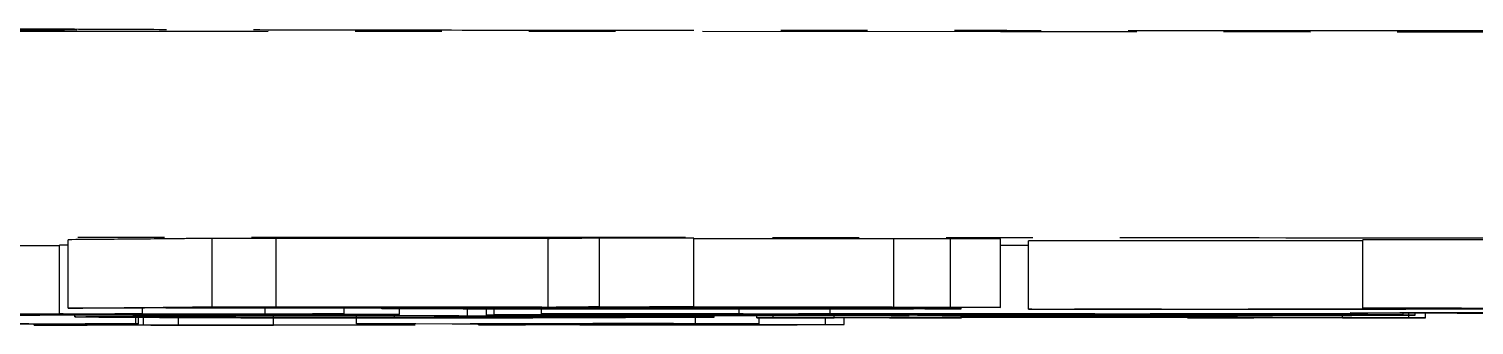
# Model space of a CAD drawing. Header units: millimetres. Extents: x 2371 to 4515, y 843 to 2359.
# Drawn here: x 3229.75 to 3250.88, y 960.72 to 965.05 of the extents above; entities that cross this region are included whole.
import ezdxf

# ---------------------------------------------------------------- set-up
doc = ezdxf.new("R2010")
doc.units = ezdxf.units.MM
doc.linetypes.add('PHANTOM', pattern=[12.7, 6.35, -1.27, 1.27, -1.27, 1.27, -1.27])

msp = doc.modelspace()

# ---------------------------------------------------------------- linework, layer by layer
at = {"color": 7, "linetype": 'PHANTOM', "lineweight": 25}
for p, q in [((3230.198, 961.875), (3228.637, 961.875)), ((3230.322, 961.882), (3230.198, 961.882)), ((3230.198, 960.882), (3230.198, 961.882)), ((3230.322, 960.964), (3230.322, 961.964)), ((3233.363, 961.981), (3232.423, 961.983)), ((3232.423, 961.983), (3232.423, 960.983)), ((3237.342, 961.979), (3233.363, 961.981)), ((3233.363, 960.981), (3233.363, 961.981)), ((3237.342, 960.979), (3237.342, 961.979)), ((3239.474, 961.985), (3238.095, 961.987)), ((3238.095, 960.987), (3238.095, 961.987)), ((3239.474, 960.985), (3239.474, 961.985)), ((3242.399, 961.977), (3239.474, 961.978)), ((3243.226, 961.978), (3242.399, 961.977)), ((3242.399, 960.977), (3242.399, 961.977)), ((3243.956, 961.975), (3243.226, 961.978)), ((3243.226, 960.978), (3243.226, 961.978)), ((3243.956, 960.975), (3243.956, 961.975)), ((3244.368, 961.879), (3243.956, 961.879)), ((3244.368, 960.948), (3244.368, 961.948)), ((3253.327, 961.958), (3249.258, 961.964)), ((3249.258, 960.964), (3249.258, 961.964)), ((3226.557, 960.871), (3233.55, 960.871)), ((3228.233, 960.875), (3230.256, 960.875)), ((3233.203, 960.874), (3228.349, 960.874)), ((3229.851, 960.871), (3228.464, 960.871)), ((3229.909, 960.857), (3229.215, 960.856)), ((3229.562, 960.867), (3229.851, 960.871)), ((3229.851, 960.867), (3233.434, 960.867)), ((3231.296, 960.867), (3229.909, 960.867)), ((3229.909, 960.867), (3229.909, 960.857)), ((3230.198, 960.882), (3231.411, 960.881)), ((3231.442, 960.964), (3230.322, 960.964)), ((3230.42, 960.835), (3230.42, 960.867)), ((3235.168, 960.871), (3230.949, 960.871)), ((3231.411, 960.881), (3231.007, 960.88)), ((3231.007, 960.88), (3231.007, 960.875)), ((3231.007, 960.875), (3233.203, 960.875)), ((3231.296, 960.857), (3231.296, 960.867)), ((3231.989, 960.858), (3231.296, 960.857)), ((3231.313, 960.735), (3231.313, 960.857)), ((3231.35, 960.735), (3231.35, 960.857)), ((3231.411, 960.881), (3231.411, 960.964)), ((3231.425, 960.718), (3231.425, 960.857)), ((3231.661, 960.966), (3231.442, 960.964)), ((3235.706, 960.964), (3231.661, 960.966)), ((3232.446, 960.973), (3231.753, 960.967)), ((3231.753, 960.967), (3235.798, 960.965)), ((3231.938, 960.717), (3231.938, 960.856)), ((3233.492, 960.867), (3231.989, 960.867)), ((3231.989, 960.867), (3231.989, 960.858)), ((3231.989, 960.857), (3231.989, 960.858)), ((3231.989, 960.856), (3231.989, 960.857)), ((3232.423, 960.983), (3233.363, 960.981)), ((3236.492, 960.971), (3232.446, 960.973)), ((3233.204, 960.98), (3232.539, 960.974)), ((3232.539, 960.974), (3236.584, 960.972)), ((3233.203, 960.88), (3233.203, 960.965)), ((3233.203, 960.875), (3233.203, 960.88)), ((3233.203, 960.88), (3234.359, 960.879)), ((3233.954, 960.874), (3233.203, 960.873)), ((3233.203, 960.873), (3233.203, 960.874)), ((3237.25, 960.978), (3233.204, 960.98)), ((3233.328, 960.717), (3233.328, 960.854)), ((3233.363, 960.981), (3237.342, 960.979)), ((3233.434, 960.867), (3233.434, 960.871)), ((3233.434, 960.867), (3233.839, 960.868)), ((3233.492, 960.857), (3233.492, 960.867)), ((3233.55, 960.871), (3234.243, 960.873)), ((3233.55, 960.871), (3233.55, 960.873)), ((3233.839, 960.868), (3233.839, 960.871)), ((3233.839, 960.868), (3234.648, 960.867)), ((3234.359, 960.879), (3233.896, 960.878)), ((3233.896, 960.878), (3233.899, 960.878)), ((3233.954, 960.874), (3233.954, 960.878)), ((3234.243, 960.873), (3234.243, 960.879)), ((3234.243, 960.873), (3235.168, 960.871)), ((3234.648, 960.867), (3234.243, 960.866)), ((3234.243, 960.866), (3234.243, 960.857)), ((3234.245, 960.857), (3234.245, 960.866)), ((3234.359, 960.879), (3234.359, 960.965)), ((3234.542, 960.736), (3234.542, 960.867)), ((3234.648, 960.867), (3234.648, 960.871)), ((3234.908, 960.964), (3234.908, 960.956)), ((3234.964, 960.957), (3235.706, 960.964)), ((3234.964, 960.957), (3234.964, 960.964)), ((3235.047, 960.851), (3235.047, 960.871)), ((3235.098, 960.821), (3235.098, 960.871)), ((3235.168, 960.871), (3235.168, 960.964)), ((3235.676, 960.833), (3235.676, 960.834)), ((3235.676, 960.834), (3239.769, 960.834)), ((3236.161, 960.833), (3235.676, 960.833)), ((3235.798, 960.972), (3235.798, 960.965)), ((3235.798, 960.965), (3236.492, 960.971)), ((3236.649, 960.964), (3235.952, 960.957)), ((3241.331, 960.951), (3236.071, 960.954)), ((3236.161, 960.85), (3236.161, 960.953)), ((3236.439, 960.86), (3236.439, 960.953)), ((3236.497, 960.859), (3236.439, 960.86)), ((3236.555, 960.868), (3236.555, 960.953)), ((3237.075, 960.867), (3236.555, 960.868)), ((3236.555, 960.868), (3240.196, 960.868)), ((3236.584, 960.979), (3236.584, 960.972)), ((3236.584, 960.972), (3237.25, 960.978)), ((3236.592, 960.955), (3236.592, 960.963)), ((3236.592, 960.955), (3241.246, 960.953)), ((3240.83, 960.962), (3236.649, 960.964)), ((3237.434, 960.971), (3236.741, 960.964)), ((3236.741, 960.964), (3240.922, 960.962)), ((3236.959, 960.849), (3236.959, 960.867)), ((3237.132, 960.825), (3237.132, 960.83)), ((3237.711, 960.855), (3237.191, 960.856)), ((3237.191, 960.856), (3242.623, 960.856)), ((3237.248, 960.879), (3237.248, 960.953)), ((3237.711, 960.878), (3237.248, 960.879)), ((3237.248, 960.879), (3240.196, 960.879)), ((3241.616, 960.969), (3237.434, 960.971)), ((3238.192, 960.978), (3237.527, 960.972)), ((3237.527, 960.972), (3241.708, 960.97)), ((3238.346, 960.878), (3237.711, 960.878)), ((3237.837, 960.851), (3238.475, 960.843)), ((3238.475, 960.843), (3237.989, 960.842)), ((3238.095, 960.987), (3239.474, 960.985)), ((3242.374, 960.976), (3238.192, 960.978)), ((3238.824, 960.984), (3238.285, 960.979)), ((3238.285, 960.979), (3242.399, 960.977)), ((3240.196, 960.878), (3238.346, 960.878)), ((3240.6, 960.867), (3238.462, 960.867)), ((3238.475, 960.867), (3238.475, 960.843)), ((3238.475, 960.831), (3238.475, 960.822)), ((3239.474, 960.985), (3238.824, 960.984)), ((3249.096, 960.855), (3239.098, 960.855)), ((3239.769, 960.833), (3239.365, 960.833)), ((3239.499, 960.738), (3239.499, 960.833)), ((3239.56, 960.861), (3242.623, 960.861)), ((3240.022, 960.86), (3239.56, 960.861)), ((3239.769, 960.834), (3239.769, 960.855)), ((3239.769, 960.834), (3239.769, 960.833)), ((3240.658, 960.861), (3240.022, 960.86)), ((3240.138, 960.883), (3240.138, 960.952)), ((3240.138, 960.883), (3241.467, 960.882)), ((3240.196, 960.868), (3240.196, 960.878)), ((3240.393, 960.821), (3240.393, 960.855)), ((3240.393, 960.82), (3240.393, 960.821)), ((3240.393, 960.821), (3240.635, 960.821)), ((3243.386, 960.82), (3240.393, 960.82)), ((3240.431, 960.735), (3240.431, 960.82)), ((3240.635, 960.821), (3240.635, 960.855)), ((3240.645, 960.96), (3240.83, 960.962)), ((3240.645, 960.96), (3240.645, 960.962)), ((3241.765, 960.96), (3240.645, 960.96)), ((3242.623, 960.861), (3240.658, 960.861)), ((3240.922, 960.962), (3241.616, 960.969)), ((3240.922, 960.969), (3240.922, 960.962)), ((3241.467, 960.882), (3241.005, 960.881)), ((3241.005, 960.881), (3241.005, 960.879)), ((3241.005, 960.879), (3245.339, 960.879)), ((3245.339, 960.878), (3241.005, 960.878)), ((3241.005, 960.878), (3241.005, 960.875)), ((3241.005, 960.875), (3245.339, 960.875)), ((3245.339, 960.874), (3241.005, 960.874)), ((3241.005, 960.874), (3241.005, 960.872)), ((3241.005, 960.872), (3245.339, 960.872)), ((3245.339, 960.871), (3241.005, 960.871)), ((3241.005, 960.871), (3241.005, 960.868)), ((3241.005, 960.868), (3245.339, 960.868)), ((3241.246, 960.953), (3241.246, 960.96)), ((3241.398, 960.725), (3241.398, 960.82)), ((3241.467, 960.882), (3241.467, 960.96)), ((3241.525, 960.823), (3241.525, 960.855)), ((3241.525, 960.823), (3244.678, 960.85)), ((3244.761, 960.867), (3241.64, 960.867)), ((3241.674, 960.724), (3241.674, 960.82)), ((3241.708, 960.97), (3242.374, 960.976)), ((3241.708, 960.976), (3241.708, 960.97)), ((3242.399, 960.977), (3243.226, 960.978)), ((3243.143, 960.831), (3242.415, 960.825)), ((3242.565, 960.867), (3243.894, 960.866)), ((3242.565, 960.867), (3242.565, 960.867)), ((3242.623, 960.856), (3242.623, 960.861)), ((3242.813, 960.96), (3243.149, 960.959)), ((3246.778, 960.831), (3243.143, 960.831)), ((3243.143, 960.821), (3243.143, 960.831)), ((3243.143, 960.821), (3243.386, 960.821)), ((3243.226, 960.978), (3243.956, 960.975)), ((3243.956, 960.975), (3243.239, 960.975)), ((3245.001, 960.847), (3243.305, 960.833)), ((3243.305, 960.833), (3246.697, 960.833)), ((3243.894, 960.866), (3243.374, 960.865)), ((3243.374, 960.865), (3243.374, 960.861)), ((3243.374, 960.861), (3244.935, 960.861)), ((3246.668, 960.861), (3243.374, 960.861)), ((3243.374, 960.861), (3243.374, 960.856)), ((3243.374, 960.856), (3247.015, 960.856)), ((3243.381, 960.952), (3243.381, 960.975)), ((3243.386, 960.821), (3243.386, 960.831)), ((3243.386, 960.821), (3243.386, 960.82)), ((3243.894, 960.866), (3243.894, 960.867)), ((3244.417, 960.948), (3244.368, 960.948)), ((3244.678, 960.85), (3244.678, 960.855)), ((3244.678, 960.85), (3245.888, 960.851)), ((3244.935, 960.861), (3244.935, 960.871)), ((3244.935, 960.861), (3245.628, 960.863)), ((3245.082, 960.847), (3245.001, 960.847)), ((3246.697, 960.833), (3245.082, 960.847)), ((3249.847, 960.867), (3245.108, 960.867)), ((3245.281, 960.883), (3246.611, 960.882)), ((3245.339, 960.875), (3245.339, 960.878)), ((3245.339, 960.872), (3245.339, 960.874)), ((3245.339, 960.868), (3245.339, 960.871)), ((3245.628, 960.863), (3246.668, 960.861)), ((3245.888, 960.851), (3245.888, 960.855)), ((3245.888, 960.851), (3248.96, 960.823)), ((3246.611, 960.882), (3246.148, 960.881)), ((3246.148, 960.881), (3246.148, 960.879)), ((3246.148, 960.879), (3247.477, 960.879)), ((3249.327, 960.878), (3246.148, 960.878)), ((3246.148, 960.878), (3246.148, 960.868)), ((3246.148, 960.868), (3247.535, 960.868)), ((3246.694, 960.821), (3246.694, 960.831)), ((3246.694, 960.82), (3246.694, 960.821)), ((3246.694, 960.821), (3247.018, 960.821)), ((3250.173, 960.82), (3246.694, 960.82)), ((3247.584, 960.824), (3246.778, 960.831)), ((3247.015, 960.856), (3247.015, 960.867)), ((3247.015, 960.856), (3247.882, 960.858)), ((3247.018, 960.821), (3247.018, 960.829)), ((3247.477, 960.879), (3248.229, 960.881)), ((3247.535, 960.868), (3247.535, 960.878)), ((3247.535, 960.868), (3248.518, 960.87)), ((3247.882, 960.858), (3249.096, 960.855)), ((3248.229, 960.881), (3249.327, 960.878)), ((3248.518, 960.87), (3248.518, 960.878)), ((3248.518, 960.87), (3249.847, 960.867)), ((3248.96, 960.823), (3248.96, 960.855)), ((3249.402, 960.962), (3249.258, 960.964)), ((3249.258, 960.964), (3253.327, 960.958)), ((3249.327, 960.878), (3249.327, 960.891)), ((3249.847, 960.867), (3249.847, 960.889)), ((3249.931, 960.821), (3249.931, 960.888)), ((3249.931, 960.821), (3250.173, 960.821)), ((3250.02, 960.862), (3250.02, 960.888)), ((3250.02, 960.862), (3250.02, 960.862)), ((3250.173, 960.821), (3250.173, 960.888)), ((3250.173, 960.821), (3250.173, 960.82)), ((3253.083, 960.957), (3250.879, 960.96)), ((3228.892, 960.735), (3231.313, 960.735)), ((3230.601, 960.718), (3229.749, 960.733)), ((3229.824, 960.717), (3229.824, 960.732)), ((3229.861, 960.716), (3229.824, 960.717)), ((3229.824, 960.717), (3230.185, 960.717)), ((3235.168, 960.717), (3229.861, 960.716)), ((3230.185, 960.717), (3230.185, 960.725)), ((3230.574, 960.734), (3231.425, 960.718)), ((3231.35, 960.735), (3230.99, 960.735)), ((3231.313, 960.735), (3231.35, 960.735)), ((3231.938, 960.717), (3233.328, 960.717)), ((3234.542, 960.736), (3239.499, 960.738)), ((3234.61, 960.735), (3234.542, 960.736)), ((3234.862, 960.736), (3234.61, 960.735)), ((3235.13, 960.722), (3235.399, 960.722)), ((3235.399, 960.722), (3235.168, 960.717)), ((3236.997, 960.719), (3235.407, 960.735)), ((3236.216, 960.735), (3236.906, 960.729)), ((3236.326, 960.718), (3236.326, 960.726)), ((3236.394, 960.718), (3236.326, 960.718)), ((3236.326, 960.718), (3236.629, 960.718)), ((3241.551, 960.72), (3236.394, 960.718)), ((3237.998, 960.737), (3236.582, 960.736)), ((3236.629, 960.718), (3236.629, 960.723)), ((3236.906, 960.729), (3236.906, 960.737)), ((3236.906, 960.729), (3238.372, 960.729)), ((3238.438, 960.729), (3236.972, 960.728)), ((3236.972, 960.728), (3237.806, 960.72)), ((3237.806, 960.72), (3237.806, 960.728)), ((3238.349, 960.719), (3238.349, 960.729)), ((3238.349, 960.719), (3239.663, 960.72)), ((3239.11, 960.732), (3239.044, 960.733)), ((3239.044, 960.733), (3239.347, 960.733)), ((3239.347, 960.733), (3240.002, 960.726)), ((3239.499, 960.738), (3240.431, 960.735)), ((3239.699, 960.726), (3239.655, 960.727)), ((3239.663, 960.72), (3239.663, 960.727)), ((3240.002, 960.726), (3239.699, 960.726)), ((3240.431, 960.735), (3240.202, 960.735)), ((3241.398, 960.725), (3241.674, 960.724)), ((3241.674, 960.724), (3241.551, 960.72))]:
    msp.add_line(p, q, dxfattribs=at)
at = {"color": 7, "linetype": 'PHANTOM', "lineweight": 25, "flags": 128}
for points in [[(3230.449, 965.032), (3230.271, 965.029), (3229.752, 965.027), (3228.926, 965.024), (3227.849, 965.023), (3226.594, 965.022), (3225.249, 965.021), (3223.903, 965.022), (3222.649, 965.023), (3221.572, 965.024), (3220.745, 965.027), (3220.226, 965.029), (3220.049, 965.032), (3220.226, 965.035), (3220.745, 965.038), (3221.572, 965.04), (3222.649, 965.042), (3223.903, 965.043), (3225.249, 965.043), (3226.594, 965.043), (3227.849, 965.042), (3228.926, 965.04), (3229.752, 965.038), (3230.271, 965.035), (3230.449, 965.032)], [(3296.749, 964.856), (3296.704, 964.861), (3296.348, 964.872), (3295.638, 964.883), (3294.577, 964.893), (3293.171, 964.904), (3291.426, 964.914), (3289.352, 964.924), (3286.958, 964.933), (3284.257, 964.942), (3281.262, 964.951), (3277.988, 964.959), (3274.451, 964.967), (3270.669, 964.974), (3266.66, 964.981), (3262.446, 964.987), (3258.046, 964.992), (3253.482, 964.996), (3248.778, 965), (3243.957, 965.004), (3239.043, 965.006), (3234.06, 965.008), (3229.033, 965.009), (3223.987, 965.009), (3218.947, 965.008), (3213.939, 965.007), (3208.987, 965.005), (3204.116, 965.002), (3199.351, 964.998), (3194.714, 964.994), (3190.23, 964.989), (3185.92, 964.984), (3181.806, 964.977), (3177.908, 964.971), (3174.246, 964.963), (3170.839, 964.955), (3167.702, 964.947), (3164.852, 964.938), (3162.303, 964.928), (3160.068, 964.919), (3158.157, 964.909), (3156.581, 964.899), (3155.346, 964.888), (3154.46, 964.877), (3153.927, 964.867), (3153.749, 964.856), (3153.749, 964.856)], [(3249.071, 960.894), (3249.257, 960.896), (3249.796, 960.898), (3250.635, 960.9), (3251.692, 960.901), (3252.864, 960.902), (3254.035, 960.901), (3255.093, 960.9), (3255.931, 960.898), (3256.47, 960.896), (3256.656, 960.894), (3256.47, 960.891), (3255.931, 960.889), (3255.093, 960.887), (3254.035, 960.886), (3252.864, 960.885), (3251.692, 960.886), (3250.635, 960.887), (3249.796, 960.889), (3249.257, 960.891), (3249.071, 960.894)], [(3249.892, 960.894), (3250.071, 960.896), (3250.587, 960.898), (3251.378, 960.899), (3252.348, 960.9), (3253.38, 960.9), (3254.349, 960.899), (3255.14, 960.898), (3255.656, 960.896), (3255.835, 960.894), (3255.656, 960.891), (3255.14, 960.889), (3254.349, 960.888), (3253.38, 960.887), (3252.348, 960.887), (3251.378, 960.888), (3250.587, 960.889), (3250.071, 960.891), (3249.892, 960.894)]]:
    msp.add_lwpolyline(points, dxfattribs=at)
at = {"color": 7, "linetype": 'PHANTOM', "lineweight": 25}
for points, knots in [([(3231.053, 965.037), (3230.788, 965.038), (3230.247, 965.041), (3228.829, 965.043), (3227.113, 965.045), (3225.249, 965.046), (3223.384, 965.045), (3221.668, 965.043), (3220.25, 965.041), (3219.709, 965.038), (3219.444, 965.037)], [0, 0, 0, 0, 0.122089, 0.25, 0.377911, 0.5, 0.622089, 0.75, 0.877911, 1, 1, 1, 1]), ([(3239.382, 965.022), (3238.479, 965.023), (3236.642, 965.024), (3234.229, 965.027), (3232.239, 965.032), (3231.444, 965.035), (3231.053, 965.037)], [0, 0, 0, 0, 0.245796, 0.5, 0.754204, 1, 1, 1, 1]), ([(3302.974, 964.886), (3302.448, 964.892), (3301.385, 964.902), (3298.847, 964.918), (3295.577, 964.934), (3291.515, 964.948), (3286.703, 964.963), (3281.21, 964.976), (3275.117, 964.987), (3268.514, 964.998), (3261.535, 965.006), (3254.293, 965.013), (3246.916, 965.019), (3241.878, 965.021), (3239.382, 965.022)], [0, 0, 0, 0, 0.0799588, 0.1613715, 0.2441424, 0.3288926, 0.4142166, 0.5, 0.5857784, 0.6711024, 0.7558576, 0.8386237, 0.9200388, 1, 1, 1, 1]), ([(3156.803, 961.859), (3156.851, 961.862), (3156.957, 961.87), (3157.827, 961.883), (3159.308, 961.897), (3161.483, 961.91), (3164.314, 961.923), (3167.828, 961.936), (3171.982, 961.948), (3176.725, 961.96), (3181.987, 961.97), (3187.678, 961.979), (3193.701, 961.986), (3199.924, 961.992), (3206.29, 961.997), (3212.642, 962), (3218.981, 962.002), (3225.248, 962.003), (3231.516, 962.002), (3237.854, 962), (3244.207, 961.997), (3250.573, 961.992), (3256.796, 961.986), (3262.819, 961.979), (3268.51, 961.97), (3273.772, 961.96), (3278.515, 961.948), (3282.669, 961.936), (3286.183, 961.923), (3289.014, 961.91), (3291.189, 961.897), (3292.67, 961.883), (3293.542, 961.87), (3293.648, 961.862), (3293.696, 961.858)], [0, 0, 0, 0, 0.023828, 0.053273, 0.084485, 0.115699, 0.147957, 0.180726, 0.213842, 0.247136, 0.28043, 0.313546, 0.346314, 0.378573, 0.409785, 0.440999, 0.470442, 0.499888, 0.529332, 0.558778, 0.58999, 0.621203, 0.653462, 0.68623, 0.719347, 0.752641, 0.785934, 0.819051, 0.851819, 0.884078, 0.915289, 0.946503, 0.975948, 1, 1, 1, 1]), ([(3232.423, 961.983), (3232.292, 961.982), (3231.917, 961.978), (3231.227, 961.971), (3230.624, 961.966), (3230.322, 961.964)], [0, 0, 0, 0, 0.212583, 0.606196, 1, 1, 1, 1]), ([(3238.095, 961.987), (3238.032, 961.986), (3237.906, 961.985), (3237.658, 961.982), (3237.463, 961.98), (3237.342, 961.979)], [0, 0, 0, 0, 0.272745, 0.545491, 1, 1, 1, 1]), ([(3249.258, 961.95), (3248.372, 961.949), (3246.779, 961.948), (3245.109, 961.948), (3244.368, 961.948)], [0, 0, 0, 0, 0.55606, 1, 1, 1, 1]), ([(3230.949, 960.871), (3230.826, 960.87), (3230.58, 960.87), (3230.206, 960.869), (3229.991, 960.868), (3229.851, 960.867)], [0, 0, 0, 0, 0.2597624, 0.5194021, 1, 1, 1, 1]), ([(3230.254, 960.876), (3230.254, 960.876), (3230.252, 960.877), (3230.244, 960.88), (3230.215, 960.881), (3230.198, 960.882)], [0, 0, 0, 0, 0.167053, 0.501629, 1, 1, 1, 1]), ([(3230.322, 960.964), (3230.487, 960.965), (3230.958, 960.969), (3231.679, 960.975), (3232.175, 960.981), (3232.423, 960.983)], [0, 0, 0, 0, 0.212581, 0.606192, 1, 1, 1, 1]), ([(3230.42, 960.835), (3230.448, 960.836), (3230.522, 960.84), (3231.275, 960.845), (3232.427, 960.848), (3233.504, 960.85), (3234.426, 960.851), (3234.944, 960.851), (3235.047, 960.851)], [0, 0, 0, 0, 0.211208, 0.543916, 0.70607, 0.836311, 0.967456, 1, 1, 1, 1]), ([(3235.092, 960.82), (3234.505, 960.82), (3233.512, 960.821), (3232.339, 960.822), (3231.304, 960.825), (3230.569, 960.83), (3230.466, 960.833), (3230.42, 960.835)], [0, 0, 0, 0, 0.187422, 0.316972, 0.445984, 0.752119, 1, 1, 1, 1]), ([(3234.996, 960.849), (3234.757, 960.849), (3234.285, 960.849), (3233.534, 960.848), (3232.728, 960.846), (3232.091, 960.843), (3231.804, 960.839), (3231.776, 960.836), (3231.762, 960.835)], [0, 0, 0, 0, 0.087728, 0.173959, 0.328461, 0.554861, 0.777023, 1, 1, 1, 1]), ([(3231.762, 960.835), (3231.792, 960.834), (3231.851, 960.831), (3232.305, 960.827), (3232.84, 960.824), (3233.537, 960.822), (3234.295, 960.822), (3234.842, 960.821), (3235.098, 960.821)], [0, 0, 0, 0, 0.254742, 0.50973, 0.682774, 0.792634, 0.903219, 1, 1, 1, 1]), ([(3231.989, 960.857), (3232.156, 960.857), (3232.485, 960.857), (3232.871, 960.857), (3233.144, 960.857), (3233.286, 960.857), (3233.388, 960.857), (3233.45, 960.857), (3233.485, 960.857), (3233.49, 960.857), (3233.492, 960.857)], [0, 0, 0, 0, 0.291265, 0.577908, 0.673859, 0.770575, 0.821169, 0.872133, 0.929983, 1, 1, 1, 1]), ([(3233.261, 960.854), (3233.226, 960.855), (3233.16, 960.855), (3232.862, 960.856), (3232.465, 960.856), (3232.143, 960.856), (3231.989, 960.856)], [0, 0, 0, 0, 0.215567, 0.407136, 0.716043, 1, 1, 1, 1]), ([(3234.243, 960.857), (3234.24, 960.857), (3234.235, 960.856), (3234.055, 960.855), (3233.736, 960.855), (3233.439, 960.855), (3233.261, 960.854)], [0, 0, 0, 0, 0.273904, 0.481798, 0.689877, 1, 1, 1, 1]), ([(3233.906, 960.876), (3233.91, 960.876), (3233.918, 960.875), (3233.942, 960.874), (3233.954, 960.874)], [0, 0, 0, 0, 0.499804, 1, 1, 1, 1]), ([(3236.071, 960.954), (3235.875, 960.954), (3235.552, 960.954), (3235.172, 960.954), (3234.963, 960.955), (3234.883, 960.956), (3234.933, 960.957), (3234.964, 960.957)], [0, 0, 0, 0, 0.2631806, 0.4361155, 0.6100885, 0.7625762, 1, 1, 1, 1]), ([(3237.989, 960.842), (3237.782, 960.844), (3237.479, 960.846), (3236.705, 960.848), (3235.913, 960.849), (3235.296, 960.849), (3234.996, 960.849)], [0, 0, 0, 0, 0.421189, 0.615596, 0.812628, 1, 1, 1, 1]), ([(3235.047, 960.851), (3235.184, 960.851), (3235.446, 960.851), (3235.817, 960.85), (3236.046, 960.85), (3236.161, 960.85)], [0, 0, 0, 0, 0.356459, 0.676253, 1, 1, 1, 1]), ([(3237.267, 960.822), (3236.988, 960.821), (3236.414, 960.821), (3235.62, 960.82), (3235.179, 960.82), (3235.092, 960.82)], [0, 0, 0, 0, 0.432658, 0.887677, 1, 1, 1, 1]), ([(3235.098, 960.821), (3235.437, 960.821), (3235.949, 960.822), (3236.568, 960.822), (3236.926, 960.823), (3237.081, 960.824), (3237.119, 960.824), (3237.132, 960.825)], [0, 0, 0, 0, 0.362877, 0.547963, 0.734409, 0.906428, 1, 1, 1, 1]), ([(3235.952, 960.957), (3235.926, 960.957), (3235.897, 960.957), (3235.938, 960.956), (3235.941, 960.956)], [0, 0, 0, 0, 0.9326989, 1, 1, 1, 1]), ([(3235.995, 960.956), (3236.032, 960.956), (3236.122, 960.956), (3236.341, 960.955), (3236.51, 960.955), (3236.592, 960.955)], [0, 0, 0, 0, 0.2728768, 0.6483328, 1, 1, 1, 1]), ([(3236.161, 960.85), (3236.227, 960.85), (3236.357, 960.85), (3236.617, 960.85), (3236.822, 960.849), (3236.959, 960.849)], [0, 0, 0, 0, 0.251708, 0.503436, 1, 1, 1, 1]), ([(3237.132, 960.83), (3237.126, 960.831), (3237.115, 960.831), (3236.979, 960.832), (3236.78, 960.832), (3236.494, 960.833), (3236.277, 960.833), (3236.161, 960.833)], [0, 0, 0, 0, 0.257856, 0.422334, 0.5883, 0.779578, 1, 1, 1, 1]), ([(3236.439, 960.86), (3237.035, 960.861), (3238.067, 960.862), (3239.53, 960.864), (3240.205, 960.866), (3240.6, 960.867)], [0, 0, 0, 0, 0.36202, 0.626364, 1, 1, 1, 1]), ([(3241.64, 960.867), (3241.239, 960.866), (3240.231, 960.863), (3238.345, 960.861), (3236.944, 960.86), (3236.497, 960.859)], [0, 0, 0, 0, 0.3105248, 0.7800713, 1, 1, 1, 1]), ([(3236.959, 960.849), (3237.089, 960.849), (3237.344, 960.849), (3237.649, 960.85), (3237.776, 960.85), (3237.837, 960.851)], [0, 0, 0, 0, 0.356531, 0.696322, 1, 1, 1, 1]), ([(3238.462, 960.867), (3238.295, 960.867), (3237.979, 960.867), (3237.514, 960.867), (3237.222, 960.867), (3237.075, 960.867)], [0, 0, 0, 0, 0.35686, 0.67714, 1, 1, 1, 1]), ([(3237.911, 960.822), (3237.841, 960.822), (3237.677, 960.822), (3237.444, 960.822), (3237.321, 960.822), (3237.267, 960.822)], [0, 0, 0, 0, 0.301306, 0.696717, 1, 1, 1, 1]), ([(3237.342, 960.979), (3237.416, 960.98), (3237.564, 960.981), (3237.817, 960.984), (3237.988, 960.986), (3238.095, 960.987)], [0, 0, 0, 0, 0.272744, 0.545492, 1, 1, 1, 1]), ([(3239.098, 960.855), (3238.931, 960.855), (3238.615, 960.855), (3238.15, 960.855), (3237.857, 960.855), (3237.711, 960.855)], [0, 0, 0, 0, 0.35686, 0.67714, 1, 1, 1, 1]), ([(3238.475, 960.822), (3238.431, 960.822), (3238.343, 960.822), (3238.181, 960.822), (3238.031, 960.822), (3237.932, 960.822), (3237.911, 960.822)], [0, 0, 0, 0, 0.252541, 0.505388, 0.89895, 1, 1, 1, 1]), ([(3239.365, 960.833), (3239.231, 960.833), (3239.008, 960.832), (3238.741, 960.832), (3238.57, 960.832), (3238.484, 960.831), (3238.478, 960.831), (3238.475, 960.831)], [0, 0, 0, 0, 0.277602, 0.465557, 0.653489, 0.849158, 1, 1, 1, 1]), ([(3240.196, 960.879), (3240.194, 960.879), (3240.191, 960.88), (3240.177, 960.881), (3240.153, 960.882), (3240.138, 960.883)], [0, 0, 0, 0, 0.279578, 0.559168, 1, 1, 1, 1]), ([(3240.635, 960.821), (3240.759, 960.821), (3240.969, 960.822), (3241.225, 960.822), (3241.41, 960.822), (3241.485, 960.823), (3241.517, 960.823), (3241.525, 960.823)], [0, 0, 0, 0, 0.268165, 0.456817, 0.645375, 0.906381, 1, 1, 1, 1]), ([(3241.246, 960.953), (3241.337, 960.953), (3241.501, 960.953), (3241.729, 960.953), (3241.908, 960.953), (3242.167, 960.954), (3242.382, 960.956), (3242.645, 960.958), (3242.813, 960.96)], [0, 0, 0, 0, 0.07162, 0.1296989, 0.1878581, 0.251244, 0.5231342, 1, 1, 1, 1]), ([(3243.381, 960.952), (3243.217, 960.952), (3242.938, 960.951), (3242.352, 960.951), (3241.821, 960.951), (3241.472, 960.951), (3241.331, 960.951)], [0, 0, 0, 0, 0.312528, 0.530177, 0.809183, 1, 1, 1, 1]), ([(3243.239, 960.975), (3243.091, 960.973), (3242.794, 960.971), (3242.285, 960.966), (3241.959, 960.962), (3241.765, 960.96)], [0, 0, 0, 0, 0.289148, 0.578294, 1, 1, 1, 1]), ([(3242.415, 960.825), (3242.405, 960.825), (3242.383, 960.825), (3242.35, 960.824), (3242.341, 960.824), (3242.334, 960.824)], [0, 0, 0, 0, 0.25022, 0.500508, 1, 1, 1, 1]), ([(3242.334, 960.824), (3242.343, 960.823), (3242.357, 960.823), (3242.436, 960.822), (3242.533, 960.822), (3242.687, 960.822), (3242.897, 960.821), (3243.058, 960.821), (3243.143, 960.821)], [0, 0, 0, 0, 0.284135, 0.450473, 0.560568, 0.671794, 0.825494, 1, 1, 1, 1]), ([(3242.623, 960.861), (3242.621, 960.862), (3242.618, 960.863), (3242.601, 960.865), (3242.577, 960.866), (3242.565, 960.867)], [0, 0, 0, 0, 0.3931299, 0.6965162, 1, 1, 1, 1]), ([(3243.149, 960.959), (3243.08, 960.959), (3242.946, 960.957), (3242.81, 960.955), (3242.915, 960.954), (3243.172, 960.953), (3243.351, 960.952), (3243.381, 960.952)], [0, 0, 0, 0, 0.288401, 0.554678, 0.756949, 0.959056, 1, 1, 1, 1]), ([(3244.368, 960.948), (3245.037, 960.948), (3246.29, 960.948), (3248.105, 960.949), (3250.149, 960.951), (3251.805, 960.954), (3252.755, 960.956), (3253.083, 960.957)], [0, 0, 0, 0, 0.198997, 0.37265, 0.545625, 0.843257, 1, 1, 1, 1]), ([(3253.931, 960.956), (3253.507, 960.955), (3252.441, 960.952), (3250.218, 960.948), (3247.278, 960.947), (3245.368, 960.948), (3244.417, 960.948)], [0, 0, 0, 0, 0.185716, 0.467958, 0.734859, 1, 1, 1, 1]), ([(3248.98, 960.86), (3248.369, 960.861), (3247.144, 960.862), (3245.637, 960.864), (3245.019, 960.867), (3244.761, 960.867)], [0, 0, 0, 0, 0.367157, 0.736287, 1, 1, 1, 1]), ([(3245.108, 960.867), (3245.596, 960.866), (3246.71, 960.864), (3248.547, 960.863), (3249.711, 960.863), (3250.02, 960.862)], [0, 0, 0, 0, 0.364385, 0.830851, 1, 1, 1, 1]), ([(3245.339, 960.879), (3245.338, 960.879), (3245.336, 960.88), (3245.323, 960.881), (3245.297, 960.882), (3245.281, 960.883)], [0, 0, 0, 0, 0.270825, 0.541657, 1, 1, 1, 1]), ([(3247.018, 960.821), (3247.105, 960.821), (3247.246, 960.821), (3247.414, 960.822), (3247.521, 960.822), (3247.594, 960.822), (3247.645, 960.822), (3247.658, 960.823), (3247.665, 960.823)], [0, 0, 0, 0, 0.2571295, 0.4181259, 0.5154186, 0.6135569, 0.7719613, 1, 1, 1, 1]), ([(3247.665, 960.823), (3247.664, 960.823), (3247.661, 960.823), (3247.646, 960.823), (3247.609, 960.824), (3247.584, 960.824)], [0, 0, 0, 0, 0.25103, 0.502225, 1, 1, 1, 1]), ([(3248.96, 960.823), (3249.002, 960.823), (3249.086, 960.823), (3249.272, 960.822), (3249.532, 960.822), (3249.759, 960.821), (3249.893, 960.821), (3249.931, 960.821)], [0, 0, 0, 0, 0.2538701, 0.5095964, 0.7152017, 0.9203422, 1, 1, 1, 1]), ([(3250.02, 960.862), (3249.895, 960.862), (3249.644, 960.862), (3249.328, 960.861), (3249.103, 960.861), (3249.01, 960.861), (3248.985, 960.86), (3248.98, 960.86)], [0, 0, 0, 0, 0.282135, 0.566109, 0.757606, 0.950164, 1, 1, 1, 1]), ([(3250.879, 960.96), (3250.742, 960.961), (3250.468, 960.961), (3249.98, 960.962), (3249.614, 960.962), (3249.402, 960.962)], [0, 0, 0, 0, 0.296385, 0.592978, 1, 1, 1, 1]), ([(3229.749, 960.733), (3229.736, 960.734), (3229.717, 960.734), (3229.635, 960.734), (3229.54, 960.734), (3229.402, 960.734), (3229.298, 960.734), (3229.237, 960.734)], [0, 0, 0, 0, 0.2826647, 0.4248628, 0.5676053, 0.7445144, 1, 1, 1, 1]), ([(3230.185, 960.717), (3230.273, 960.717), (3230.398, 960.717), (3230.531, 960.717), (3230.588, 960.717), (3230.612, 960.717), (3230.604, 960.718), (3230.601, 960.718)], [0, 0, 0, 0, 0.36734, 0.515297, 0.663697, 0.845087, 1, 1, 1, 1]), ([(3230.99, 960.735), (3230.917, 960.735), (3230.804, 960.735), (3230.674, 960.734), (3230.6, 960.734), (3230.566, 960.734), (3230.571, 960.734), (3230.574, 960.734)], [0, 0, 0, 0, 0.311431, 0.483158, 0.654996, 0.813001, 1, 1, 1, 1]), ([(3231.425, 960.718), (3231.435, 960.718), (3231.452, 960.718), (3231.528, 960.717), (3231.639, 960.717), (3231.781, 960.717), (3231.887, 960.717), (3231.938, 960.717)], [0, 0, 0, 0, 0.226887, 0.389122, 0.551824, 0.783972, 1, 1, 1, 1]), ([(3233.328, 960.717), (3233.575, 960.718), (3234.052, 960.718), (3234.6, 960.719), (3234.969, 960.72), (3235.071, 960.721), (3235.13, 960.722)], [0, 0, 0, 0, 0.254501, 0.491089, 0.704746, 1, 1, 1, 1]), ([(3235.407, 960.735), (3235.392, 960.735), (3235.367, 960.735), (3235.286, 960.735), (3235.188, 960.736), (3235.04, 960.736), (3234.931, 960.736), (3234.862, 960.736)], [0, 0, 0, 0, 0.243865, 0.391737, 0.541046, 0.710969, 1, 1, 1, 1]), ([(3236.582, 960.736), (3236.505, 960.736), (3236.387, 960.736), (3236.266, 960.736), (3236.209, 960.736), (3236.198, 960.736), (3236.211, 960.735), (3236.216, 960.735)], [0, 0, 0, 0, 0.339866, 0.516986, 0.694619, 0.862206, 1, 1, 1, 1]), ([(3236.629, 960.718), (3236.719, 960.718), (3236.844, 960.718), (3236.965, 960.719), (3237.013, 960.719), (3237.017, 960.719), (3237.002, 960.719), (3236.997, 960.719)], [0, 0, 0, 0, 0.37884, 0.527566, 0.676229, 0.889817, 1, 1, 1, 1]), ([(3237.806, 960.72), (3237.825, 960.72), (3237.856, 960.719), (3237.956, 960.719), (3238.075, 960.719), (3238.211, 960.719), (3238.307, 960.719), (3238.349, 960.719)], [0, 0, 0, 0, 0.271137, 0.427796, 0.584166, 0.818016, 1, 1, 1, 1]), ([(3240.202, 960.735), (3240.013, 960.735), (3239.632, 960.736), (3238.993, 960.737), (3238.406, 960.737), (3238.109, 960.737), (3237.998, 960.737)], [0, 0, 0, 0, 0.324948, 0.652823, 0.870839, 1, 1, 1, 1]), ([(3238.372, 960.729), (3238.503, 960.729), (3238.715, 960.729), (3238.97, 960.73), (3239.05, 960.73), (3239.091, 960.73)], [0, 0, 0, 0, 0.445329, 0.721777, 1, 1, 1, 1]), ([(3239.655, 960.727), (3239.602, 960.727), (3239.522, 960.728), (3239.28, 960.728), (3239.04, 960.729), (3238.744, 960.729), (3238.549, 960.729), (3238.438, 960.729)], [0, 0, 0, 0, 0.333895, 0.499037, 0.66578, 0.808284, 1, 1, 1, 1]), ([(3239.143, 960.731), (3239.144, 960.731), (3239.179, 960.731), (3239.146, 960.731), (3239.115, 960.732), (3239.11, 960.732)], [0, 0, 0, 0, 0.02619, 0.843378, 1, 1, 1, 1]), ([(3239.663, 960.72), (3239.953, 960.72), (3240.454, 960.72), (3240.97, 960.722), (3241.281, 960.723), (3241.356, 960.724), (3241.398, 960.725)], [0, 0, 0, 0, 0.295552, 0.509146, 0.721996, 1, 1, 1, 1])]:
    msp.add_open_spline(points, degree=3, knots=knots, dxfattribs=at)

doc.saveas('drawing.dxf')
